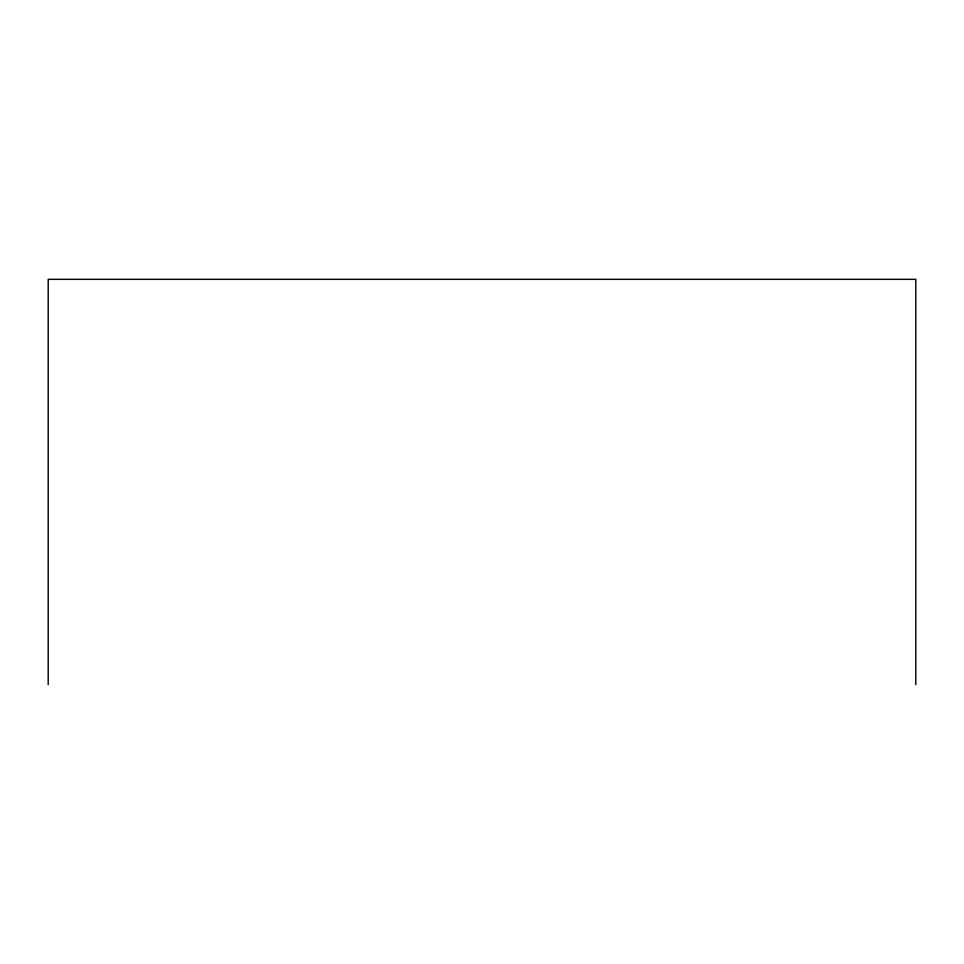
<?xml version="1.0" encoding="UTF-8"?>
<svg xmlns="http://www.w3.org/2000/svg" width="964" height="964" viewBox="0 0 964 964"><rect width="100%" height="100%" fill="white"/><g stroke="black" fill="none" stroke-linecap="round" stroke-linejoin="round"><path stroke-width="1.45" d="M915.8 684.657L915.8 279.343L48.2 279.343L48.2 684.657"/></g></svg>
